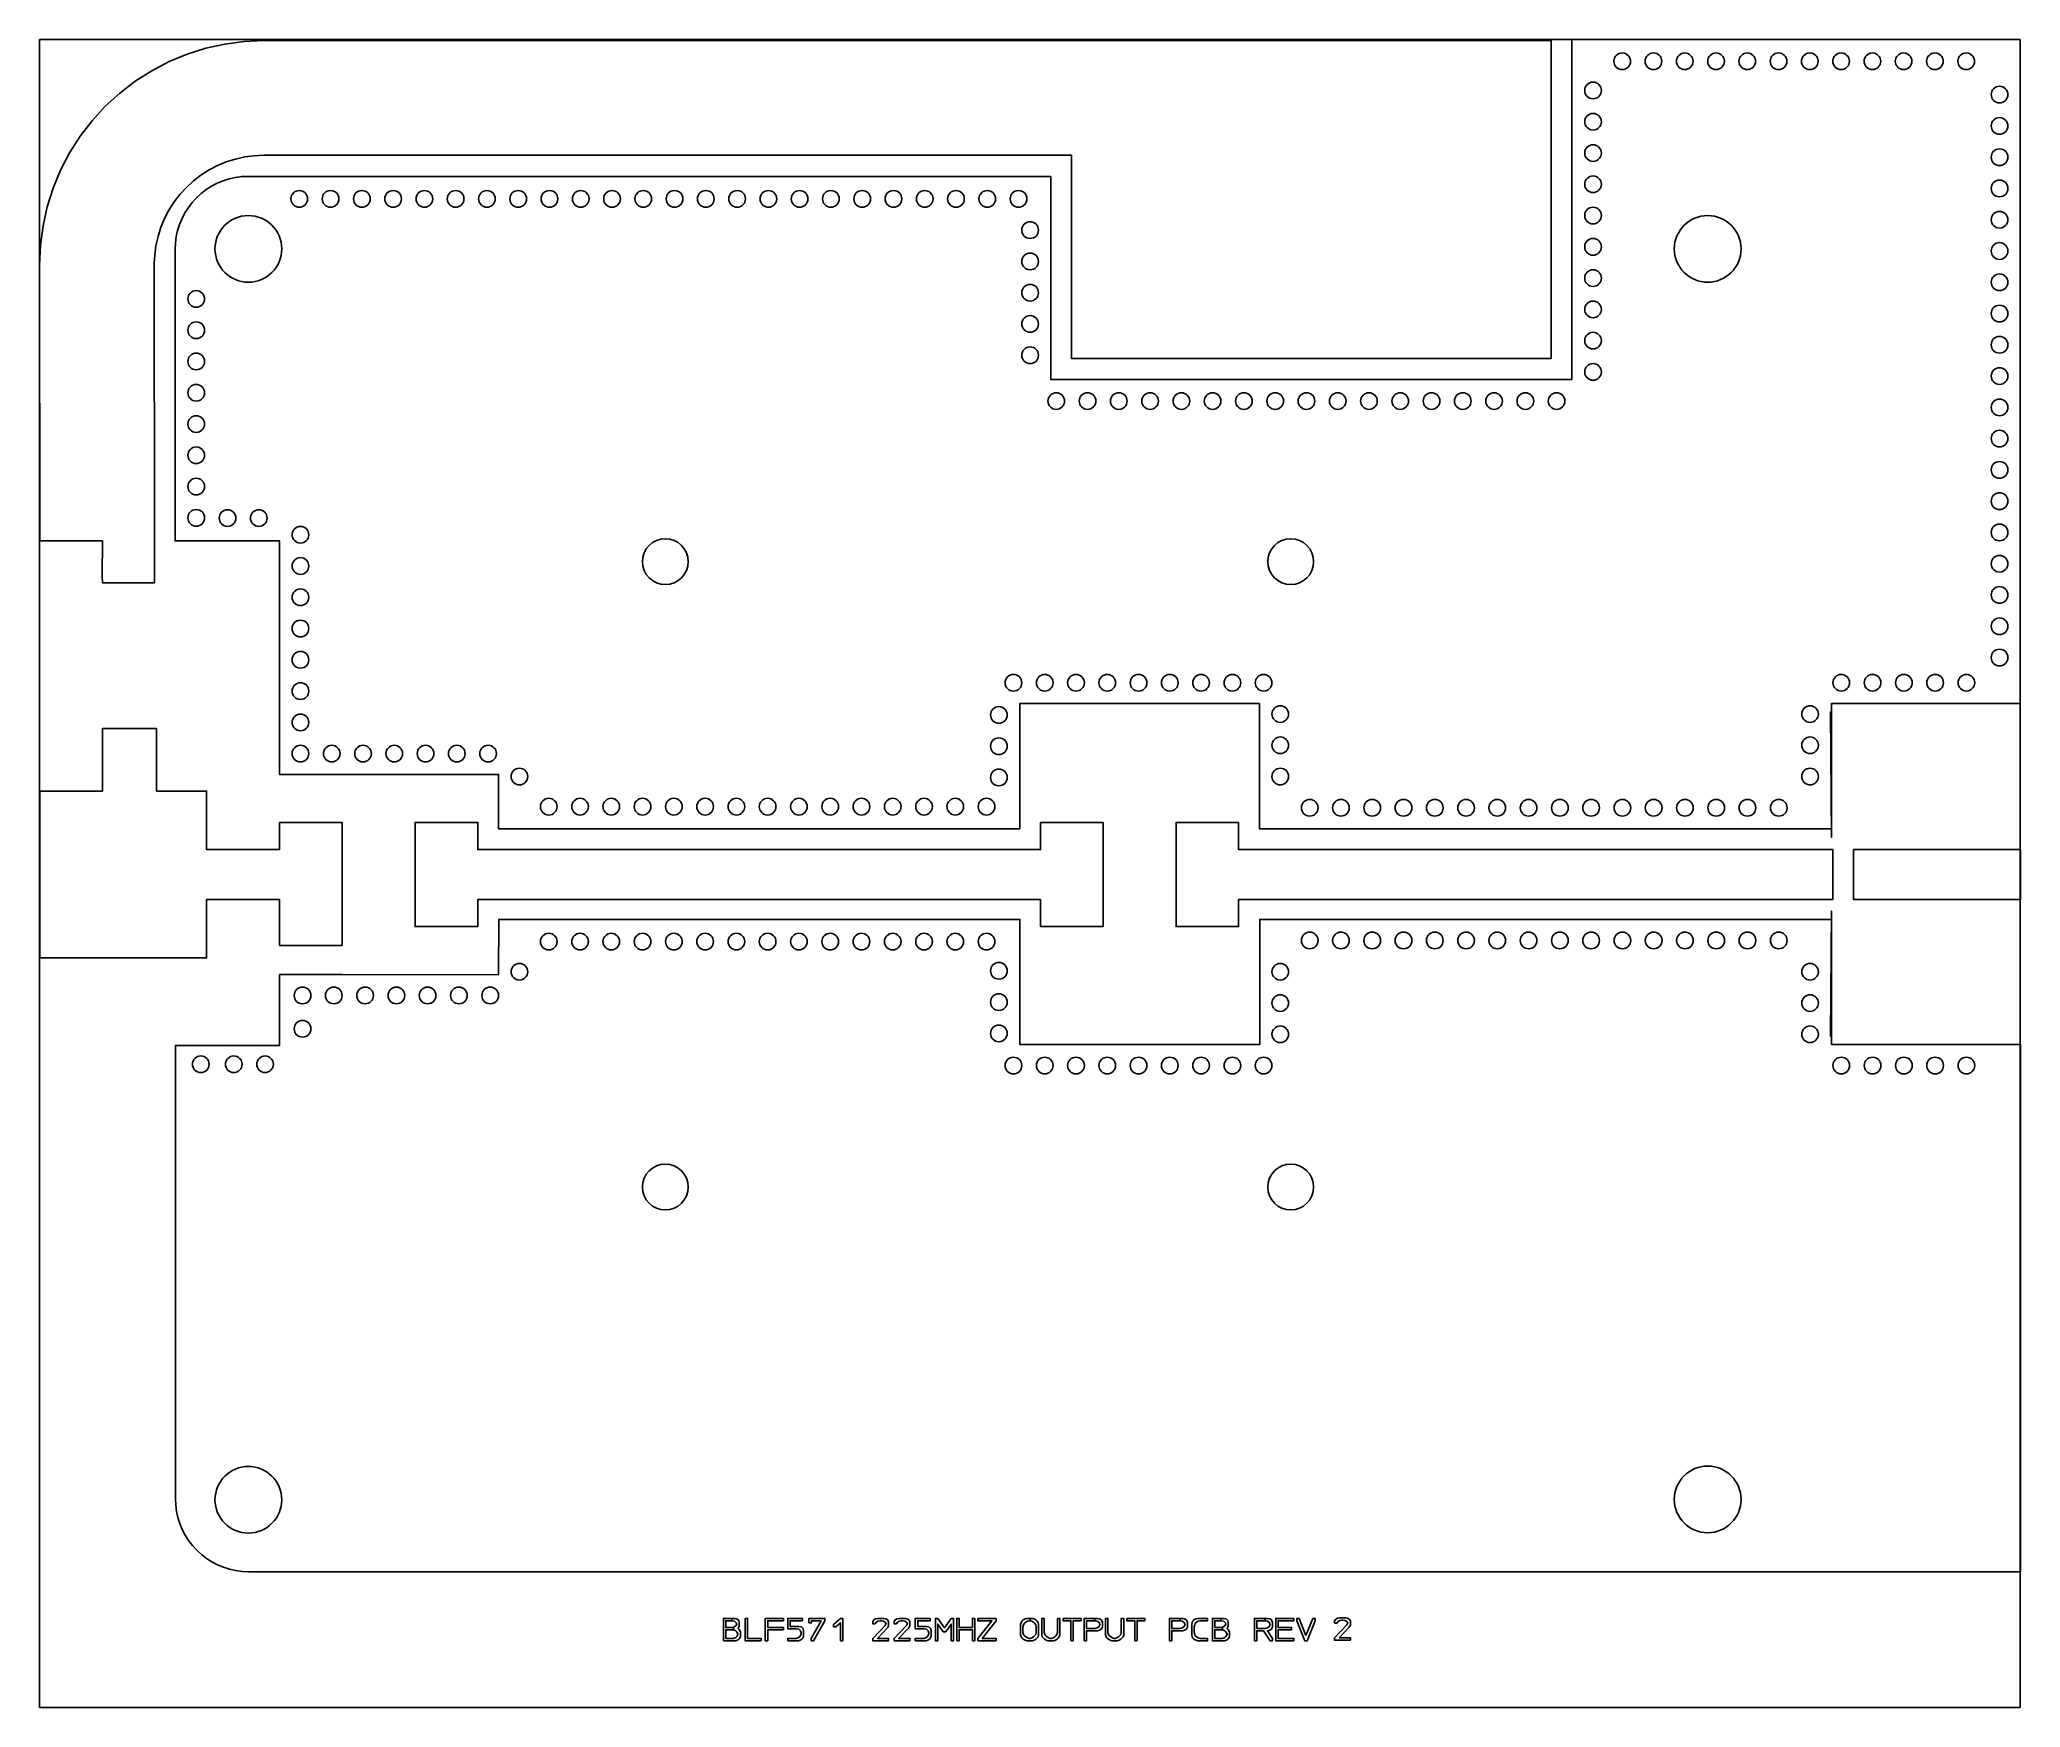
# Model space of a CAD drawing. Extents: x -3.3 to 91.7, y -40.3 to 39.7.
import ezdxf

# ---------------------------------------------------------------- set-up
doc = ezdxf.new("R2010")
doc.units = 0
doc.header["$MEASUREMENT"] = 0
for name, color, linetype in [('BOUND', 11, 'Continuous'), ('COND', 13, 'Continuous'), ('HOLE', 12, 'Continuous')]:
    doc.layers.add(name, color=color, linetype=linetype)

msp = doc.modelspace()

# ---------------------------------------------------------------- linework, layer by layer
at = {"layer": 'BOUND'}
msp.add_lwpolyline([(91.6875, -40.2501), (91.6875, 39.7499), (-3.3125, 39.7499), (-3.3125, -40.2501)], close=True, dxfattribs=at)
at = {"layer": 'COND'}
for points in [[(69.1875, 39.7), (69.1875, 24.45), (46.1875, 24.45), (46.1875, 34.2), (7.4375, 34.2), (6.9795, 34.18), (6.5255, 34.12), (6.0785, 34.021), (5.6415, 33.883), (5.2185, 33.708), (4.8125, 33.497), (4.4265, 33.251), (4.0625, 32.972), (3.7255, 32.662), (3.4155, 32.325), (3.1365, 31.961), (2.8905, 31.575), (2.6795, 31.169), (2.5045, 30.746), (2.3665, 30.309), (2.2675, 29.862), (2.2075, 29.408), (2.1875, 29.0205), (2.2, 15.7), (2.2, 13.7), (-0.3, 13.7), (-0.3125, 14.0353), (-0.3, 15.7), (-3.3, 15.7), (-3.3125, 28.95), (-3.2715, 29.887), (-3.1495, 30.817), (-2.9465, 31.732), (-2.6645, 32.627), (-2.3055, 33.493), (-1.8725, 34.325), (-1.3685, 35.116), (-0.7975, 35.86), (-0.1635, 36.551), (0.5275, 37.185), (1.2715, 37.756), (2.0625, 38.26), (2.8945, 38.693), (3.7605, 39.052), (4.6555, 39.334), (5.5705, 39.537), (6.5005, 39.659), (7.4375, 39.7)], [(91.6875, 39.7499), (91.6875, 7.9), (82.6377, 7.9), (82.6377, 1.9), (55.2, 1.9), (55.2, 7.9), (43.7, 7.9), (43.7, 1.9), (18.7, 1.9), (18.7, 4.5), (8.2, 4.5), (8.2, 15.7), (3.1875, 15.7), (3.1875, 25.65), (3.1902, 26.19), (3.1902, 29.69), (3.2032, 29.995), (3.2432, 30.298), (3.3092, 30.596), (3.4012, 30.887), (3.5182, 31.169), (3.6592, 31.44), (3.8232, 31.698), (4.0092, 31.94), (4.2152, 32.165), (4.4402, 32.371), (4.6822, 32.557), (4.9402, 32.721), (5.2112, 32.862), (5.4932, 32.979), (5.7842, 33.071), (6.0822, 33.137), (6.3852, 33.177), (6.6902, 33.19), (45.1875, 33.19), (45.1875, 23.45), (70.1875, 23.45), (70.1875, 39.7499)], [(2.3, 6.7), (2.3, 3.7), (4.7, 3.7), (4.7, 0.9), (8.2, 0.9), (8.2, 2.2), (11.2, 2.2), (11.2, -3.7), (8.2, -3.7), (8.2, -1.5), (4.7, -1.5), (4.7, -4.3), (-3.3, -4.3), (-3.3, 3.7), (-0.3, 3.7), (-0.3, 6.7)], [(82.6377, 7.4894), (82.6377, 1.4894), (82.591, 7.4894)], [(47.7, 2.2), (47.7, -2.8), (44.7, -2.8), (44.7, -1.5), (17.7, -1.5), (17.7, -2.8), (14.7, -2.8), (14.7, 2.2), (17.7, 2.2), (17.7, 0.9), (44.7, 0.9), (44.7, 2.2)], [(54.2, 2.2), (54.2, 0.9), (82.7, 0.9), (82.7, -1.5), (54.2, -1.5), (54.2, -2.8), (51.2, -2.8), (51.2, 2.2)], [(91.7, -1.5), (91.7, 0.9), (83.7, 0.9), (83.7, -1.5)], [(82.6346, -2.4501), (82.6346, -8.4501), (91.7, -8.4501), (91.7, -33.7401), (6.7027, -33.7401), (6.3977, -33.7271), (6.0947, -33.6871), (5.7967, -33.6211), (5.5057, -33.5291), (5.2237, -33.4121), (4.9527, -33.2711), (4.6947, -33.1071), (4.4527, -32.9211), (4.2277, -32.7151), (4.0217, -32.4901), (3.8357, -32.2481), (3.6717, -31.9901), (3.5307, -31.7191), (3.4137, -31.4371), (3.3217, -31.1461), (3.2557, -30.8481), (3.2157, -30.5451), (3.2027, -30.2401), (3.2027, -26.7401), (3.2, -26.2001), (3.2, -8.5), (8.2, -8.5), (8.2, -5.1), (11.2, -5.1), (18.707, -5.1054), (18.7125, -2.4501), (43.7125, -2.4501), (43.7125, -8.4501), (55.2125, -8.4501), (55.2125, -2.4501)], [(82.6377, -8.0524), (82.6377, -2.0524), (82.591, -8.0524)], [(30.1923, -36.4611), (30.2462, -36.5093), (30.3002, -36.6299), (30.3002, -36.8638), (30.2462, -36.9602), (30.1923, -37.0084), (30.0843, -37.0567), (29.4853, -37.0567), (29.4853, -35.9788), (29.89, -35.9788), (29.89, -36.0921), (29.5986, -36.0921), (29.5986, -36.4128), (29.917, -36.4128), (29.971, -36.3968), (29.971, -36.5262), (29.5986, -36.5262), (29.5986, -36.9433), (29.971, -36.9433), (30.0789, -36.8951), (30.1329, -36.8469), (30.1869, -36.7504), (30.1869, -36.7432), (30.1329, -36.6226), (30.0789, -36.5744), (29.971, -36.5262), (29.971, -36.3968), (29.998, -36.3887), (30.0789, -36.3405), (30.1253, -36.2577), (30.1059, -36.1886), (30.025, -36.1162), (29.89, -36.0921), (29.89, -35.9788), (30.0034, -35.9788), (30.1383, -36.0029), (30.2193, -36.0752), (30.2462, -36.1717), (30.2462, -36.3574), (30.1923, -36.4538), (30.1853, -36.458)], [(30.6456, -36.9433), (31.2932, -36.9433), (31.2932, -37.0567), (30.5322, -37.0567), (30.5322, -35.9788), (30.6456, -35.9788)], [(32.3672, -36.0921), (31.6116, -36.0921), (31.6116, -36.4128), (32.3672, -36.4128), (32.3672, -36.5262), (31.6116, -36.5262), (31.6116, -37.0567), (31.4983, -37.0567), (31.4983, -35.9788), (32.3672, -35.9788)], [(33.112, -36.502), (32.977, -36.4779), (32.5722, -36.4779), (32.5722, -35.9788), (33.2793, -35.9788), (33.2793, -36.0921), (32.6856, -36.0921), (32.6856, -36.3646), (33.0904, -36.3646), (33.2253, -36.3887), (33.3062, -36.4611), (33.3332, -36.5575), (33.3332, -36.8155), (33.3062, -36.912), (33.2523, -36.9843), (33.1713, -37.0325), (33.0904, -37.0567), (32.5722, -37.0567), (32.5722, -36.9433), (32.977, -36.9433), (33.058, -36.9192), (33.1389, -36.871), (33.1929, -36.7987), (33.2199, -36.7022), (33.2199, -36.6708), (33.1929, -36.5744)], [(34.3532, -36.0921), (33.8135, -37.0567), (33.7002, -37.0567), (33.7002, -36.9433), (34.1765, -36.0921), (33.7056, -36.0921), (33.7056, -36.1886), (33.5922, -36.1886), (33.5922, -35.9788), (34.3532, -35.9788)], [(34.8875, -36.3815), (34.7742, -36.3815), (34.7742, -36.2681), (35.098, -35.9788), (35.2113, -35.9788), (35.2113, -37.0567), (35.098, -37.0567), (35.098, -36.1934)], [(37.2459, -36.3164), (37.2945, -36.2296), (37.2459, -36.1645), (37.165, -36.1162), (37.057, -36.0921), (37.0084, -36.0921), (36.9005, -36.1162), (36.8195, -36.1645), (36.7656, -36.2368), (36.6522, -36.2368), (36.6522, -36.1235), (36.7062, -36.0511), (36.7872, -36.0029), (36.8951, -35.9788), (37.1704, -35.9788), (37.2783, -36.0029), (37.3593, -36.0511), (37.4132, -36.1235), (37.4132, -36.3333), (37.3593, -36.4297), (36.8729, -36.9433), (37.4132, -36.9433), (37.4132, -37.0567), (36.6522, -37.0567), (36.6522, -36.9433)], [(38.2659, -36.3164), (38.3145, -36.2296), (38.2659, -36.1645), (38.185, -36.1162), (38.077, -36.0921), (38.0284, -36.0921), (37.9205, -36.1162), (37.8395, -36.1645), (37.7856, -36.2368), (37.6722, -36.2368), (37.6722, -36.1235), (37.7262, -36.0511), (37.8072, -36.0029), (37.9151, -35.9788), (38.1904, -35.9788), (38.2983, -36.0029), (38.3793, -36.0511), (38.4332, -36.1235), (38.4332, -36.3333), (38.3793, -36.4297), (37.8929, -36.9433), (38.4332, -36.9433), (38.4332, -37.0567), (37.6722, -37.0567), (37.6722, -36.9433)], [(39.232, -36.502), (39.097, -36.4779), (38.6922, -36.4779), (38.6922, -35.9788), (39.3993, -35.9788), (39.3993, -36.0921), (38.8056, -36.0921), (38.8056, -36.3646), (39.2104, -36.3646), (39.3453, -36.3887), (39.4262, -36.4611), (39.4532, -36.5575), (39.4532, -36.8155), (39.4262, -36.912), (39.3723, -36.9843), (39.2913, -37.0325), (39.2104, -37.0567), (38.6922, -37.0567), (38.6922, -36.9433), (39.097, -36.9433), (39.178, -36.9192), (39.2589, -36.871), (39.3129, -36.7987), (39.3399, -36.7022), (39.3399, -36.6708), (39.3129, -36.5744)], [(39.7716, -37.0567), (39.6583, -37.0567), (39.6583, -35.9788), (39.7716, -35.9788), (40.0927, -36.4297), (40.4139, -35.9788), (40.5272, -35.9788), (40.5272, -37.0567), (40.4139, -37.0567), (40.4139, -36.2513), (40.1494, -36.6226), (40.0361, -36.6226), (39.7716, -36.2513)], [(41.4339, -37.0567), (41.4339, -36.5262), (40.7916, -36.5262), (40.7916, -37.0567), (40.6783, -37.0567), (40.6783, -35.9788), (40.7916, -35.9788), (40.7916, -36.4128), (41.4339, -36.4128), (41.4339, -35.9788), (41.5472, -35.9788), (41.5472, -37.0567)], [(41.6983, -35.9788), (42.5672, -35.9788), (42.5672, -36.0921), (41.9004, -36.9433), (42.5672, -36.9433), (42.5672, -37.0567), (41.6983, -37.0567), (41.6983, -36.9433), (42.3651, -36.0921), (41.6983, -36.0921)], [(44.0351, -37.0567), (43.9542, -37.0325), (43.8732, -36.9843), (43.8192, -36.9361), (43.7653, -36.8638), (43.7383, -36.7673), (43.7383, -36.2681), (43.7653, -36.1717), (43.8192, -36.0994), (43.8732, -36.0511), (43.9542, -36.0029), (44.0351, -35.9788), (44.197, -35.9788), (44.197, -36.0921), (44.1484, -36.0921), (44.0675, -36.1162), (43.9865, -36.1645), (43.9326, -36.2127), (43.8786, -36.285), (43.8516, -36.3815), (43.8516, -36.654), (43.8786, -36.7504), (43.9326, -36.8228), (43.9865, -36.871), (44.0675, -36.9192), (44.1484, -36.9433), (44.197, -36.9433), (44.278, -36.9192), (44.3589, -36.871), (44.4129, -36.8228), (44.4669, -36.7504), (44.4939, -36.654), (44.4939, -36.3815), (44.4669, -36.285), (44.4129, -36.2127), (44.3589, -36.1645), (44.278, -36.1162), (44.197, -36.0921), (44.197, -35.9788), (44.3104, -35.9788), (44.3913, -36.0029), (44.4723, -36.0511), (44.5262, -36.0994), (44.5802, -36.1717), (44.6072, -36.2681), (44.6072, -36.7673), (44.5802, -36.8638), (44.5262, -36.9361), (44.4723, -36.9843), (44.3913, -37.0325), (44.3104, -37.0567)], [(44.9742, -37.0325), (44.8932, -36.9843), (44.8392, -36.9361), (44.7853, -36.8638), (44.7583, -36.7673), (44.7583, -35.9788), (44.8716, -35.9788), (44.8716, -36.654), (44.8986, -36.7504), (44.9526, -36.8228), (45.0065, -36.871), (45.0875, -36.9192), (45.1684, -36.9433), (45.217, -36.9433), (45.298, -36.9192), (45.3789, -36.871), (45.4329, -36.8228), (45.4869, -36.7504), (45.5139, -36.654), (45.5139, -35.9788), (45.6272, -35.9788), (45.6272, -36.7673), (45.6002, -36.8638), (45.5462, -36.9361), (45.4923, -36.9843), (45.4113, -37.0325), (45.3304, -37.0567), (45.0551, -37.0567)], [(45.7783, -35.9788), (46.6472, -35.9788), (46.6472, -36.0921), (46.2694, -36.0921), (46.2694, -37.0567), (46.1561, -37.0567), (46.1561, -36.0921), (45.7783, -36.0921)], [(46.9116, -37.0567), (46.7983, -37.0567), (46.7983, -35.9788), (47.311, -35.9788), (47.311, -36.0921), (46.9116, -36.0921), (46.9116, -36.4611), (47.311, -36.4611), (47.4189, -36.4369), (47.4999, -36.3887), (47.5269, -36.3405), (47.5507, -36.2766), (47.5269, -36.2127), (47.4999, -36.1645), (47.4189, -36.1162), (47.311, -36.0921), (47.311, -35.9788), (47.4243, -35.9788), (47.5323, -36.0029), (47.6132, -36.0511), (47.6402, -36.0994), (47.6672, -36.1717), (47.6672, -36.3815), (47.6402, -36.4538), (47.6132, -36.502), (47.5323, -36.5503), (47.4243, -36.5744), (46.9116, -36.5744)], [(48.0342, -37.0325), (47.9532, -36.9843), (47.8992, -36.9361), (47.8453, -36.8638), (47.8183, -36.7673), (47.8183, -35.9788), (47.9316, -35.9788), (47.9316, -36.654), (47.9586, -36.7504), (48.0126, -36.8228), (48.0665, -36.871), (48.1475, -36.9192), (48.2284, -36.9433), (48.277, -36.9433), (48.358, -36.9192), (48.4389, -36.871), (48.4929, -36.8228), (48.5469, -36.7504), (48.5739, -36.654), (48.5739, -35.9788), (48.6872, -35.9788), (48.6872, -36.7673), (48.6602, -36.8638), (48.6062, -36.9361), (48.5523, -36.9843), (48.4713, -37.0325), (48.3904, -37.0567), (48.1151, -37.0567)], [(48.8383, -35.9788), (49.7072, -35.9788), (49.7072, -36.0921), (49.3294, -36.0921), (49.3294, -37.0567), (49.2161, -37.0567), (49.2161, -36.0921), (48.8383, -36.0921)], [(50.9916, -37.0567), (50.8783, -37.0567), (50.8783, -35.9788), (51.391, -35.9788), (51.391, -36.0921), (50.9916, -36.0921), (50.9916, -36.4611), (51.391, -36.4611), (51.4989, -36.4369), (51.5799, -36.3887), (51.6069, -36.3405), (51.6307, -36.2766), (51.6069, -36.2127), (51.5799, -36.1645), (51.4989, -36.1162), (51.391, -36.0921), (51.391, -35.9788), (51.5043, -35.9788), (51.6123, -36.0029), (51.6932, -36.0511), (51.7202, -36.0994), (51.7472, -36.1717), (51.7472, -36.3815), (51.7202, -36.4538), (51.6932, -36.502), (51.6123, -36.5503), (51.5043, -36.5744), (50.9916, -36.5744)], [(52.0656, -36.654), (52.0926, -36.7504), (52.1195, -36.8228), (52.1735, -36.871), (52.2545, -36.9192), (52.3624, -36.9433), (52.7132, -36.9433), (52.7132, -37.0567), (52.2491, -37.0567), (52.1411, -37.0325), (52.0602, -36.9843), (52.0062, -36.9361), (51.9792, -36.8638), (51.9522, -36.7673), (51.9522, -36.2681), (51.9792, -36.1717), (52.0062, -36.0994), (52.0602, -36.0511), (52.1411, -36.0029), (52.2491, -35.9788), (52.7132, -35.9788), (52.7132, -36.0921), (52.3624, -36.0921), (52.2545, -36.1162), (52.1735, -36.1645), (52.1195, -36.2127), (52.0926, -36.285), (52.0656, -36.3815)], [(53.6523, -36.4611), (53.7062, -36.5093), (53.7602, -36.6299), (53.7602, -36.8638), (53.7062, -36.9602), (53.6523, -37.0084), (53.5443, -37.0567), (52.9453, -37.0567), (52.9453, -35.9788), (53.35, -35.9788), (53.35, -36.0921), (53.0586, -36.0921), (53.0586, -36.4128), (53.377, -36.4128), (53.431, -36.3968), (53.431, -36.5262), (53.0586, -36.5262), (53.0586, -36.9433), (53.431, -36.9433), (53.5389, -36.8951), (53.5929, -36.8469), (53.6469, -36.7504), (53.6469, -36.7432), (53.5929, -36.6226), (53.5389, -36.5744), (53.431, -36.5262), (53.431, -36.3968), (53.458, -36.3887), (53.5389, -36.3405), (53.5853, -36.2577), (53.5659, -36.1886), (53.485, -36.1162), (53.35, -36.0921), (53.35, -35.9788), (53.4634, -35.9788), (53.5983, -36.0029), (53.6793, -36.0752), (53.7062, -36.1717), (53.7062, -36.3574), (53.6523, -36.4538), (53.6453, -36.458)], [(55.471, -35.9788), (55.471, -36.0921), (55.0716, -36.0921), (55.0716, -36.4611), (55.471, -36.4611), (55.5789, -36.4369), (55.6599, -36.3887), (55.6869, -36.3405), (55.7107, -36.2766), (55.6869, -36.2127), (55.6599, -36.1645), (55.5789, -36.1162), (55.471, -36.0921), (55.471, -35.9788), (55.5843, -35.9788), (55.6923, -36.0029), (55.7732, -36.0511), (55.8002, -36.0994), (55.8272, -36.1717), (55.8272, -36.3815), (55.8002, -36.4538), (55.7732, -36.502), (55.6923, -36.5503), (55.5843, -36.5744), (55.5795, -36.5744), (55.8272, -36.9433), (55.8272, -37.0567), (55.7139, -37.0567), (55.39, -36.5744), (55.0716, -36.5744), (55.0716, -37.0567), (54.9583, -37.0567), (54.9583, -35.9788)], [(56.8472, -36.0921), (56.0916, -36.0921), (56.0916, -36.4128), (56.7393, -36.4128), (56.7393, -36.5262), (56.0916, -36.5262), (56.0916, -36.9433), (56.8472, -36.9433), (56.8472, -37.0567), (55.9783, -37.0567), (55.9783, -35.9788), (56.8472, -35.9788)], [(57.4327, -36.7987), (57.7539, -35.9788), (57.8672, -35.9788), (57.8672, -36.0921), (57.4894, -37.0567), (57.3761, -37.0567), (56.9983, -36.0921), (56.9983, -35.9788), (57.1116, -35.9788)], [(59.3968, -36.2865), (59.4454, -36.1997), (59.3968, -36.1346), (59.3159, -36.0863), (59.2079, -36.0622), (59.1593, -36.0622), (59.0514, -36.0863), (58.9704, -36.1346), (58.9165, -36.2069), (58.8031, -36.2069), (58.8031, -36.0936), (58.8571, -36.0212), (58.9381, -35.973), (59.046, -35.9489), (59.3213, -35.9489), (59.4292, -35.973), (59.5102, -36.0212), (59.5641, -36.0936), (59.5641, -36.3034), (59.5102, -36.3998), (59.0238, -36.9134), (59.5641, -36.9134), (59.5641, -37.0268), (58.8031, -37.0268), (58.8031, -36.9134)]]:
    msp.add_lwpolyline(points, close=True, dxfattribs=at)
at = {"layer": 'HOLE'}
for centre, radius in [((72.6, 38.7101), 0.4), ((74.1, 38.7101), 0.4), ((75.6, 38.7101), 0.4), ((77.1, 38.7101), 0.4), ((78.6, 38.7101), 0.4), ((80.1, 38.7101), 0.4), ((81.6, 38.7101), 0.4), ((83.1, 38.7101), 0.4), ((84.6, 38.7101), 0.4), ((86.1, 38.7101), 0.4), ((87.6, 38.7101), 0.4), ((89.1, 38.7101), 0.4), ((71.2, 37.3101), 0.4), ((90.7, 37.1101), 0.4), ((71.2, 35.8101), 0.4), ((90.7, 35.6101), 0.4), ((71.2, 34.3101), 0.4), ((90.7, 34.1101), 0.4), ((9.1438, 32.1101), 0.4), ((10.6438, 32.1101), 0.4), ((12.1438, 32.1101), 0.4), ((13.6438, 32.1101), 0.4), ((15.1438, 32.1101), 0.4), ((16.6438, 32.1101), 0.4), ((18.1438, 32.1101), 0.4), ((19.6438, 32.1101), 0.4), ((21.1438, 32.1101), 0.4), ((22.6438, 32.1101), 0.4), ((24.1438, 32.1101), 0.4), ((25.6438, 32.1101), 0.4), ((27.1438, 32.1101), 0.4), ((28.6438, 32.1101), 0.4), ((30.1438, 32.1101), 0.4), ((31.6438, 32.1101), 0.4), ((33.1438, 32.1101), 0.4), ((34.6438, 32.1101), 0.4), ((36.1438, 32.1101), 0.4), ((37.6438, 32.1101), 0.4), ((39.1438, 32.1101), 0.4), ((40.6438, 32.1101), 0.4), ((42.1438, 32.1101), 0.4), ((43.6438, 32.1101), 0.4), ((71.2, 32.8101), 0.4), ((90.7, 32.6101), 0.4), ((71.2, 31.3101), 0.4), ((90.7, 31.1101), 0.4), ((6.7, 29.71), 1.6), ((44.2, 30.6101), 0.4), ((44.2, 30.6101), 0.4), ((76.7, 29.71), 1.6), ((44.2, 29.1101), 0.4), ((71.2, 29.8101), 0.4), ((90.7, 29.6101), 0.4), ((71.2, 28.3101), 0.4), ((90.7, 28.1101), 0.4), ((4.2, 27.3101), 0.4), ((44.2, 27.6101), 0.4), ((71.2, 26.8101), 0.4), ((90.7, 26.6101), 0.4), ((4.2, 25.8101), 0.4), ((44.2, 26.1101), 0.4), ((71.2, 25.3101), 0.4), ((4.2, 24.3101), 0.4), ((44.2, 24.6101), 0.4), ((90.7, 25.1101), 0.4), ((71.2, 23.8101), 0.4), ((90.7, 23.6101), 0.4), ((4.2, 22.8101), 0.4), ((45.4542, 22.4133), 0.4), ((46.9542, 22.4133), 0.4), ((48.4542, 22.4133), 0.4), ((49.9542, 22.4133), 0.4), ((51.4542, 22.4133), 0.4), ((52.9542, 22.4133), 0.4), ((54.4542, 22.4133), 0.4), ((55.9542, 22.4133), 0.4), ((57.4542, 22.4133), 0.4), ((58.9542, 22.4133), 0.4), ((60.4542, 22.4133), 0.4), ((61.9542, 22.4133), 0.4), ((63.4542, 22.4133), 0.4), ((64.9542, 22.4133), 0.4), ((66.4542, 22.4133), 0.4), ((67.9542, 22.4133), 0.4), ((69.4542, 22.4133), 0.4), ((90.7, 22.1101), 0.4), ((4.2, 21.3101), 0.4), ((90.7, 20.6101), 0.4), ((4.2, 19.8101), 0.4), ((90.7, 19.1101), 0.4), ((4.2, 18.3101), 0.4), ((4.2, 16.8101), 0.4), ((5.7, 16.8), 0.4), ((7.2, 16.8), 0.4), ((90.7, 17.6101), 0.4), ((9.2, 16), 0.4), ((90.7, 16.1101), 0.4), ((26.7, 14.71), 1.1), ((56.7, 14.71), 1.1), ((9.2, 14.5), 0.4), ((90.7, 14.6101), 0.4), ((9.2, 13), 0.4), ((90.7, 13.1101), 0.4), ((9.2, 11.5), 0.4), ((90.7, 11.6101), 0.4), ((90.7, 10.1101), 0.4), ((9.2, 10), 0.4), ((9.2, 8.5), 0.4), ((43.4, 8.8995), 0.4), ((44.9, 8.8995), 0.4), ((46.4, 8.8995), 0.4), ((47.9, 8.8995), 0.4), ((49.4, 8.8995), 0.4), ((50.9, 8.8995), 0.4), ((52.4, 8.8995), 0.4), ((53.9, 8.8995), 0.4), ((55.4, 8.8995), 0.4), ((83.1096, 8.9), 0.4), ((84.6096, 8.9), 0.4), ((86.1096, 8.9), 0.4), ((87.6096, 8.9), 0.4), ((89.1096, 8.9), 0.4), ((42.7, 7.3554), 0.4), ((56.2, 7.4), 0.4), ((81.6096, 7.4), 0.4), ((9.2, 7), 0.4), ((9.2, 5.5), 0.4), ((10.7, 5.5), 0.4), ((12.2, 5.5), 0.4), ((13.7, 5.5), 0.4), ((15.2, 5.5), 0.4), ((16.7, 5.5), 0.4), ((18.2, 5.5), 0.4), ((42.7, 5.8554), 0.4), ((56.2, 5.9), 0.4), ((81.6096, 5.9), 0.4), ((19.7, 4.4), 0.4), ((42.7, 4.3554), 0.4), ((56.2, 4.4), 0.4), ((81.6096, 4.4), 0.4), ((21.1097, 2.956), 0.4), ((22.6097, 2.956), 0.4), ((24.1097, 2.956), 0.4), ((25.6097, 2.956), 0.4), ((27.1097, 2.956), 0.4), ((28.6097, 2.956), 0.4), ((30.1097, 2.956), 0.4), ((31.6097, 2.956), 0.4), ((33.1097, 2.956), 0.4), ((34.6097, 2.956), 0.4), ((36.1097, 2.956), 0.4), ((37.6097, 2.956), 0.4), ((39.1097, 2.956), 0.4), ((40.6097, 2.956), 0.4), ((42.1097, 2.956), 0.4), ((57.6096, 2.9), 0.4), ((59.1096, 2.9), 0.4), ((60.6096, 2.9), 0.4), ((62.1096, 2.9), 0.4), ((63.6096, 2.9), 0.4), ((65.1096, 2.9), 0.4), ((66.6096, 2.9), 0.4), ((68.1096, 2.9), 0.4), ((69.6096, 2.9), 0.4), ((71.1096, 2.9), 0.4), ((72.6096, 2.9), 0.4), ((74.1096, 2.9), 0.4), ((75.6096, 2.9), 0.4), ((77.1096, 2.9), 0.4), ((78.6096, 2.9), 0.4), ((80.1096, 2.9), 0.4), ((21.1097, -3.519), 0.4), ((22.6097, -3.519), 0.4), ((24.1097, -3.519), 0.4), ((25.6097, -3.519), 0.4), ((27.1097, -3.519), 0.4), ((28.6097, -3.519), 0.4), ((30.1097, -3.519), 0.4), ((31.6097, -3.519), 0.4), ((33.1097, -3.519), 0.4), ((34.6097, -3.519), 0.4), ((36.1097, -3.519), 0.4), ((37.6097, -3.519), 0.4), ((39.1097, -3.519), 0.4), ((40.6097, -3.519), 0.4), ((42.1097, -3.519), 0.4), ((57.6096, -3.463), 0.4), ((59.1096, -3.463), 0.4), ((60.6096, -3.463), 0.4), ((62.1096, -3.463), 0.4), ((63.6096, -3.463), 0.4), ((65.1096, -3.463), 0.4), ((66.6096, -3.463), 0.4), ((68.1096, -3.463), 0.4), ((69.6096, -3.463), 0.4), ((71.1096, -3.463), 0.4), ((72.6096, -3.463), 0.4), ((74.1096, -3.463), 0.4), ((75.6096, -3.463), 0.4), ((77.1096, -3.463), 0.4), ((78.6096, -3.463), 0.4), ((80.1096, -3.463), 0.4), ((19.7, -4.963), 0.4), ((42.7, -4.9184), 0.4), ((56.2, -4.963), 0.4), ((81.6096, -4.963), 0.4), ((9.3, -6.1), 0.4), ((10.8, -6.1), 0.4), ((12.3, -6.1), 0.4), ((13.8, -6.1), 0.4), ((15.3, -6.1), 0.4), ((16.8, -6.1), 0.4), ((18.3, -6.1), 0.4), ((42.7, -6.4184), 0.4), ((56.2, -6.463), 0.4), ((81.6096, -6.463), 0.4), ((9.3, -7.7), 0.4), ((42.7, -7.9184), 0.4), ((56.2, -7.963), 0.4), ((81.6096, -7.963), 0.4), ((4.4202, -9.4026), 0.4), ((6, -9.4), 0.4), ((7.5, -9.4), 0.4), ((43.4, -9.4625), 0.4), ((44.9, -9.4625), 0.4), ((46.4, -9.4625), 0.4), ((47.9, -9.4625), 0.4), ((49.4, -9.4625), 0.4), ((50.9, -9.4625), 0.4), ((52.4, -9.4625), 0.4), ((53.9, -9.4625), 0.4), ((55.4, -9.4625), 0.4), ((83.1096, -9.463), 0.4), ((84.6096, -9.463), 0.4), ((86.1096, -9.463), 0.4), ((87.6096, -9.463), 0.4), ((89.1096, -9.463), 0.4), ((26.7, -15.29), 1.1), ((56.7, -15.29), 1.1), ((6.7, -30.29), 1.6), ((76.7, -30.273), 1.6)]:
    msp.add_circle(centre, radius, dxfattribs=at)

doc.saveas('drawing.dxf')
